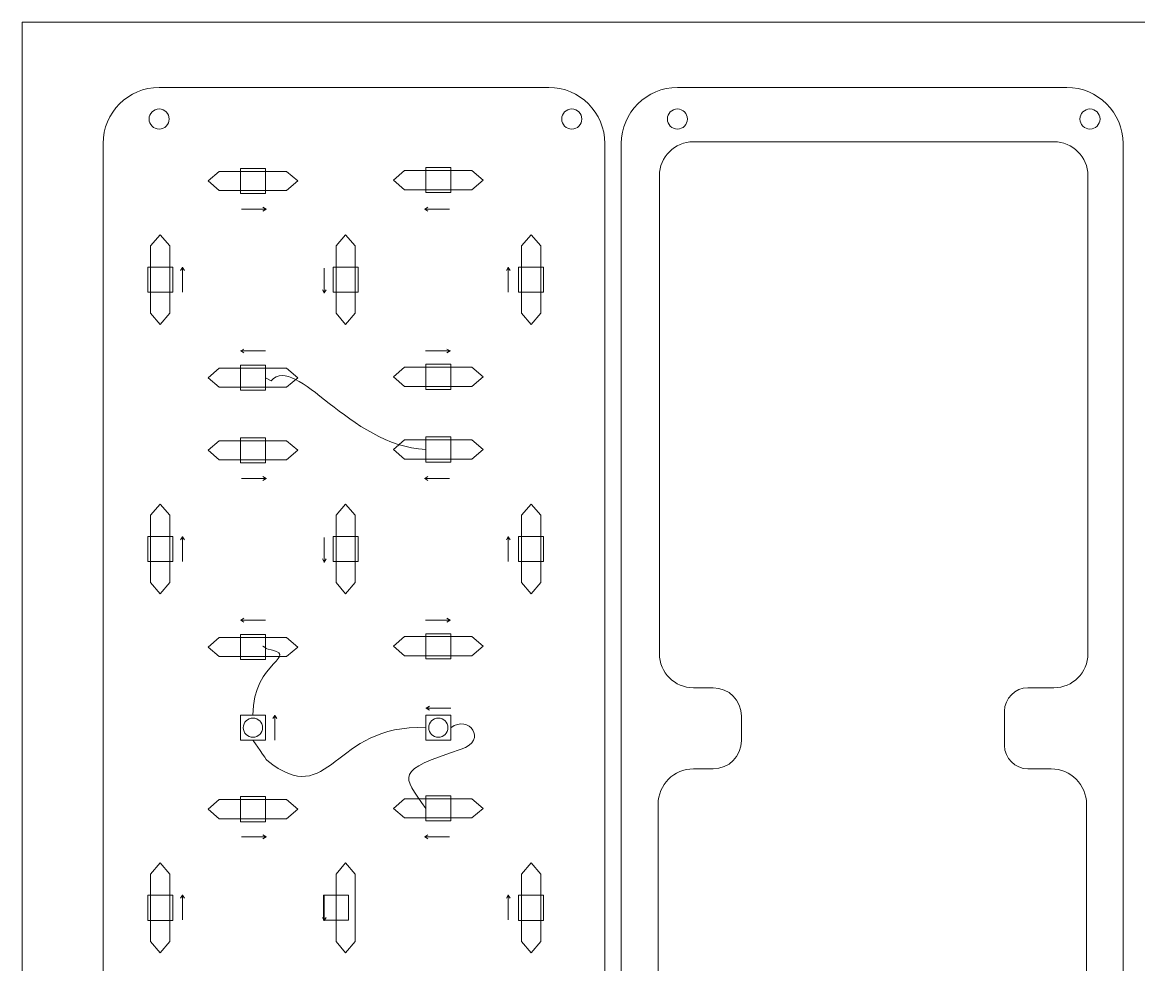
# Model space of a CAD drawing. Header units: millimetres. Extents: x -450 to 450, y -300 to 300.
# Drawn here: x -450 to -83.2, y -9.7 to 300 of the extents above; entities that cross this region are included whole.
import ezdxf

# ---------------------------------------------------------------- set-up
doc = ezdxf.new("R2010")
doc.units = ezdxf.units.MM
doc.header["$MEASUREMENT"] = 0
doc.layers.add('Layer 1', color=7, linetype='Continuous')

msp = doc.modelspace()

# ---------------------------------------------------------------- linework, layer by layer
at = {"layer": 'Layer 1', "color": 250, "lineweight": 20}
for points in [[(-450, -300), (450, -300), (450, 300), (-450, 300), (-450, -300)], [(-378.3368, 243.7481), (-370.1026, 243.7481), (-370.1026, 251.9823), (-378.3368, 251.9823), (-378.3368, 243.7481)], [(-317.4137, 244.02), (-309.1795, 244.02), (-309.1795, 252.2542), (-317.4137, 252.2542), (-317.4137, 244.02)], [(-408.7983, 211.3283), (-400.5641, 211.3283), (-400.5641, 219.5625), (-408.7983, 219.5625), (-408.7983, 211.3283)], [(-347.8752, 211.3283), (-339.641, 211.3283), (-339.641, 219.5625), (-347.8752, 219.5625), (-347.8752, 211.3283)], [(-286.9521, 211.3283), (-278.7179, 211.3283), (-278.7179, 219.5625), (-286.9521, 219.5625), (-286.9521, 211.3283)], [(-378.3368, 179.0984), (-370.1026, 179.0984), (-370.1026, 187.3326), (-378.3368, 187.3326), (-378.3368, 179.0984)], [(-317.4137, 179.3703), (-309.1795, 179.3703), (-309.1795, 187.6045), (-317.4137, 187.6045), (-317.4137, 179.3703)], [(-378.3368, 155.2253), (-370.1026, 155.2253), (-370.1026, 163.4595), (-378.3368, 163.4595), (-378.3368, 155.2253)], [(-317.4137, 155.4972), (-309.1795, 155.4972), (-309.1795, 163.7314), (-317.4137, 163.7314), (-317.4137, 155.4972)], [(-408.7983, 122.8055), (-400.5641, 122.8055), (-400.5641, 131.0397), (-408.7983, 131.0397), (-408.7983, 122.8055)], [(-347.8752, 122.8055), (-339.641, 122.8055), (-339.641, 131.0397), (-347.8752, 131.0397), (-347.8752, 122.8055)], [(-286.9521, 122.8055), (-278.7179, 122.8055), (-278.7179, 131.0397), (-286.9521, 131.0397), (-286.9521, 122.8055)], [(-317.4137, 90.8475), (-309.1795, 90.8475), (-309.1795, 99.0817), (-317.4137, 99.0817), (-317.4137, 90.8475)], [(-378.3368, 90.5756), (-370.1026, 90.5756), (-370.1026, 98.8098), (-378.3368, 98.8098), (-378.3368, 90.5756)], [(-378.3368, 64.0671), (-370.1026, 64.0671), (-370.1026, 72.3013), (-378.3368, 72.3013), (-378.3368, 64.0671)], [(-317.4137, 64.0671), (-309.1795, 64.0671), (-309.1795, 72.3013), (-317.4137, 72.3013), (-317.4137, 64.0671)], [(-378.3368, 37.2867), (-370.1026, 37.2867), (-370.1026, 45.5209), (-378.3368, 45.5209), (-378.3368, 37.2867)], [(-317.4137, 37.5586), (-309.1795, 37.5586), (-309.1795, 45.7928), (-317.4137, 45.7928), (-317.4137, 37.5586)], [(-408.7983, 4.867), (-400.5641, 4.867), (-400.5641, 13.1012), (-408.7983, 13.1012), (-408.7983, 4.867)], [(-351.035, 4.8858), (-342.8008, 4.8858), (-342.8008, 13.12), (-351.035, 13.12), (-351.035, 4.8858)], [(-286.9521, 4.867), (-278.7179, 4.867), (-278.7179, 13.1012), (-286.9521, 13.1012), (-286.9521, 4.867)]]:
    msp.add_lwpolyline(points, close=True, dxfattribs=at)
at = {"layer": 'Layer 1', "color": 225, "lineweight": 20}
for points, knots in [([(-423.4678, -174.4039), (-423.4678, -174.4039), (-423.4678, 260.1417), (-423.4678, 260.1417), (-423.4678, 260.1417), (-423.4678, 270.2947), (-415.1608, 278.6017), (-405.0078, 278.6017), (-405.0078, 278.6017), (-405.0078, 278.6017), (-277.0407, 278.6017), (-277.0407, 278.6017), (-277.0407, 278.6017), (-266.8877, 278.6017), (-258.5807, 270.2947), (-258.5807, 260.1417), (-258.5807, 260.1417), (-258.5807, 260.1417), (-258.5807, -174.4039), (-258.5807, -174.4039), (-258.5807, -174.4039), (-258.5807, -184.5569), (-266.8877, -192.8639), (-277.0407, -192.8639), (-277.0407, -192.8639), (-277.0407, -192.8639), (-405.0078, -192.8639), (-405.0078, -192.8639), (-405.0078, -192.8639), (-415.1608, -192.8639), (-423.4678, -184.5569), (-423.4678, -174.4039)], [0, 0, 0, 0, 0.11111111, 0.11111111, 0.11111111, 0.11111111, 0.22222222, 0.22222222, 0.22222222, 0.22222222, 0.33333333, 0.33333333, 0.33333333, 0.33333333, 0.44444444, 0.44444444, 0.44444444, 0.44444444, 0.55555556, 0.55555556, 0.55555556, 0.55555556, 0.66666667, 0.66666667, 0.66666667, 0.66666667, 0.77777778, 0.77777778, 0.77777778, 0.77777778, 1, 1, 1, 1]), ([(-253.1807, -174.4039), (-253.1807, -174.4039), (-253.1807, 260.1417), (-253.1807, 260.1417), (-253.1807, 260.1417), (-253.1807, 270.2947), (-244.8737, 278.6017), (-234.7207, 278.6017), (-234.7207, 278.6017), (-234.7207, 278.6017), (-106.7536, 278.6017), (-106.7536, 278.6017), (-106.7536, 278.6017), (-96.6006, 278.6017), (-88.2936, 270.2947), (-88.2936, 260.1417), (-88.2936, 260.1417), (-88.2936, 260.1417), (-88.2936, -174.4039), (-88.2936, -174.4039), (-88.2936, -174.4039), (-88.2936, -184.5569), (-96.6006, -192.8639), (-106.7536, -192.8639), (-106.7536, -192.8639), (-106.7536, -192.8639), (-106.7536, -191.4813), (-106.7536, -189.7913), (-106.7536, -189.7913), (-106.7536, -167.723), (-106.7536, -145.6547), (-106.7536, -123.5864), (-106.7536, -123.5864), (-102.2449, -121.9906), (-100.3053, -118.235), (-100.3053, -113.1974), (-100.3053, -113.1974), (-100.3053, -113.1974), (-100.3053, 43.0509), (-100.3053, 43.0509), (-100.3053, 43.0509), (-100.3053, 49.4349), (-105.5284, 54.658), (-111.9124, 54.658), (-111.9124, 54.658), (-111.9124, 54.658), (-119.5495, 54.658), (-119.5495, 54.658), (-119.5495, 54.658), (-123.7944, 54.658), (-127.2674, 58.131), (-127.2674, 62.3759), (-127.2674, 62.3759), (-127.2674, 62.3759), (-127.2674, 73.5723), (-127.2674, 73.5723), (-127.2674, 73.5723), (-127.2674, 77.8172), (-123.7944, 81.2902), (-119.5495, 81.2902), (-119.5495, 81.2902), (-119.5495, 81.2902), (-111.0382, 81.2902), (-111.0382, 81.2902), (-111.0382, 81.2902), (-104.8947, 81.2902), (-99.8682, 86.3167), (-99.8682, 92.4602), (-99.8682, 92.4602), (-99.8682, 92.4602), (-99.8682, 249.5827), (-99.8682, 249.5827), (-99.8682, 249.5827), (-99.8682, 255.7262), (-104.8947, 260.7527), (-111.0382, 260.7527), (-111.0382, 260.7527), (-111.0382, 260.7527), (-229.4822, 260.7527), (-229.4822, 260.7527), (-229.4822, 260.7527), (-235.6257, 260.7527), (-240.6522, 255.7262), (-240.6522, 249.5827), (-240.6522, 249.5827), (-240.6522, 249.5827), (-240.6522, 92.4602), (-240.6522, 92.4602), (-240.6522, 92.4602), (-240.6522, 86.3167), (-235.6257, 81.2902), (-229.4822, 81.2902), (-229.4822, 81.2902), (-229.4822, 81.2902), (-227.1712, 81.2902), (-227.1712, 81.2902), (-227.1712, 81.2902), (-227.1712, 81.2902), (-222.9622, 81.2902), (-222.9622, 81.2902), (-222.9622, 81.2902), (-217.8625, 81.2902), (-213.6901, 77.1178), (-213.6901, 72.0181), (-213.6901, 72.0181), (-213.6901, 72.0181), (-213.6901, 63.9301), (-213.6901, 63.9301), (-213.6901, 63.9301), (-213.6901, 58.8304), (-217.8625, 54.658), (-222.9622, 54.658), (-222.9622, 54.658), (-222.9622, 54.658), (-227.1712, 54.658), (-227.1712, 54.658), (-227.1712, 54.658), (-227.1712, 54.658), (-229.4822, 54.658), (-229.4822, 54.658), (-229.4822, 54.658), (-235.8662, 54.658), (-241.0893, 49.4349), (-241.0893, 43.0509), (-241.0893, 43.0509), (-241.0893, -24.8197), (-241.0893, -92.6904), (-241.0893, -160.561), (-241.0893, -160.561), (-241.0893, -166.945), (-235.8662, -172.1681), (-229.4822, -172.1681), (-229.4822, -172.1681), (-212.1608, -172.1681), (-194.8394, -172.1681), (-177.518, -172.1681), (-177.518, -172.1681), (-171.8266, -172.1681), (-166.7172, -176.8246), (-166.7172, -182.516), (-166.7172, -182.516), (-166.7172, -182.516), (-166.7172, -182.516), (-166.7172, -182.516), (-166.7172, -182.516), (-166.7172, -182.516), (-166.7172, -189.7913), (-166.7172, -189.7913), (-166.7172, -189.7913), (-166.7172, -191.4813), (-166.7172, -192.8639), (-166.7172, -192.8639), (-166.7172, -192.8639), (-166.7172, -192.8639), (-234.7207, -192.8639), (-234.7207, -192.8639), (-234.7207, -192.8639), (-244.8737, -192.8639), (-253.1807, -184.5569), (-253.1807, -174.4039)], [0, 0, 0, 0, 0.02439024, 0.02439024, 0.02439024, 0.02439024, 0.04878049, 0.04878049, 0.04878049, 0.04878049, 0.07317073, 0.07317073, 0.07317073, 0.07317073, 0.09756098, 0.09756098, 0.09756098, 0.09756098, 0.12195122, 0.12195122, 0.12195122, 0.12195122, 0.14634146, 0.14634146, 0.14634146, 0.14634146, 0.17073171, 0.17073171, 0.17073171, 0.17073171, 0.19512195, 0.19512195, 0.19512195, 0.19512195, 0.2195122, 0.2195122, 0.2195122, 0.2195122, 0.24390244, 0.24390244, 0.24390244, 0.24390244, 0.26829268, 0.26829268, 0.26829268, 0.26829268, 0.29268293, 0.29268293, 0.29268293, 0.29268293, 0.31707317, 0.31707317, 0.31707317, 0.31707317, 0.34146341, 0.34146341, 0.34146341, 0.34146341, 0.36585366, 0.36585366, 0.36585366, 0.36585366, 0.3902439, 0.3902439, 0.3902439, 0.3902439, 0.41463415, 0.41463415, 0.41463415, 0.41463415, 0.43902439, 0.43902439, 0.43902439, 0.43902439, 0.46341463, 0.46341463, 0.46341463, 0.46341463, 0.48780488, 0.48780488, 0.48780488, 0.48780488, 0.51219512, 0.51219512, 0.51219512, 0.51219512, 0.53658537, 0.53658537, 0.53658537, 0.53658537, 0.56097561, 0.56097561, 0.56097561, 0.56097561, 0.58536585, 0.58536585, 0.58536585, 0.58536585, 0.6097561, 0.6097561, 0.6097561, 0.6097561, 0.63414634, 0.63414634, 0.63414634, 0.63414634, 0.65853659, 0.65853659, 0.65853659, 0.65853659, 0.68292683, 0.68292683, 0.68292683, 0.68292683, 0.70731707, 0.70731707, 0.70731707, 0.70731707, 0.73170732, 0.73170732, 0.73170732, 0.73170732, 0.75609756, 0.75609756, 0.75609756, 0.75609756, 0.7804878, 0.7804878, 0.7804878, 0.7804878, 0.80487805, 0.80487805, 0.80487805, 0.80487805, 0.82926829, 0.82926829, 0.82926829, 0.82926829, 0.85365854, 0.85365854, 0.85365854, 0.85365854, 0.87804878, 0.87804878, 0.87804878, 0.87804878, 0.90243902, 0.90243902, 0.90243902, 0.90243902, 0.92682927, 0.92682927, 0.92682927, 0.92682927, 0.95121951, 0.95121951, 0.95121951, 0.95121951, 1, 1, 1, 1])]:
    msp.add_open_spline(points, degree=3, knots=knots, dxfattribs=at)
at = {"layer": 'Layer 1', "color": 242, "lineweight": 20}
for points in [[(-408.3383, 268.2246), (-408.3383, 270.0472), (-406.8609, 271.5246), (-405.0383, 271.5246), (-405.0383, 271.5246), (-403.2158, 271.5246), (-401.7383, 270.0472), (-401.7383, 268.2246), (-401.7383, 268.2246), (-401.7383, 266.4021), (-403.2158, 264.9246), (-405.0383, 264.9246), (-405.0383, 264.9246), (-406.8609, 264.9246), (-408.3383, 266.4021), (-408.3383, 268.2246)], [(-272.7606, 268.2246), (-272.7606, 270.0472), (-271.2831, 271.5246), (-269.4606, 271.5246), (-269.4606, 271.5246), (-267.6381, 271.5246), (-266.1606, 270.0472), (-266.1606, 268.2246), (-266.1606, 268.2246), (-266.1606, 266.4021), (-267.6381, 264.9246), (-269.4606, 264.9246), (-269.4606, 264.9246), (-271.2831, 264.9246), (-272.7606, 266.4021), (-272.7606, 268.2246)], [(-238.0512, 268.2246), (-238.0512, 270.0472), (-236.5737, 271.5246), (-234.7512, 271.5246), (-234.7512, 271.5246), (-232.9287, 271.5246), (-231.4512, 270.0472), (-231.4512, 268.2246), (-231.4512, 268.2246), (-231.4512, 266.4021), (-232.9287, 264.9246), (-234.7512, 264.9246), (-234.7512, 264.9246), (-236.5737, 264.9246), (-238.0512, 266.4021), (-238.0512, 268.2246)], [(-102.4735, 268.2246), (-102.4735, 270.0472), (-100.996, 271.5246), (-99.1735, 271.5246), (-99.1735, 271.5246), (-97.351, 271.5246), (-95.8735, 270.0472), (-95.8735, 268.2246), (-95.8735, 268.2246), (-95.8735, 266.4021), (-97.351, 264.9246), (-99.1735, 264.9246), (-99.1735, 264.9246), (-100.996, 264.9246), (-102.4735, 266.4021), (-102.4735, 268.2246)]]:
    msp.add_open_spline(points, degree=3, knots=[0, 0, 0, 0, 0.2, 0.2, 0.2, 0.2, 0.4, 0.4, 0.4, 0.4, 0.6, 0.6, 0.6, 0.6, 1, 1, 1, 1], dxfattribs=at)
at = {"layer": 'Layer 1', "color": 7, "lineweight": 20}
for points in [[(-385.3061, 244.7054), (-385.3061, 244.7054), (-388.9637, 247.8652), (-388.9637, 247.8652), (-388.9637, 247.8652), (-388.9637, 247.8652), (-385.3061, 251.025), (-385.3061, 251.025), (-385.3061, 251.025), (-385.3061, 251.025), (-374.2384, 251.025), (-374.2384, 251.025), (-374.2384, 251.025), (-374.2384, 251.025), (-363.1708, 251.025), (-363.1708, 251.025), (-363.1708, 251.025), (-363.1708, 251.025), (-359.4756, 247.8652), (-359.4756, 247.8652), (-359.4756, 247.8652), (-359.4756, 247.8652), (-363.1708, 244.7054), (-363.1708, 244.7054), (-363.1708, 244.7054), (-363.1708, 244.7054), (-374.2385, 244.7054), (-374.2385, 244.7054), (-374.2385, 244.7054), (-374.2385, 244.7054), (-385.3061, 244.7054), (-385.3061, 244.7054)], [(-324.383, 244.9773), (-324.383, 244.9773), (-328.0406, 248.1371), (-328.0406, 248.1371), (-328.0406, 248.1371), (-328.0406, 248.1371), (-324.383, 251.2969), (-324.383, 251.2969), (-324.383, 251.2969), (-324.383, 251.2969), (-313.3153, 251.2969), (-313.3153, 251.2969), (-313.3153, 251.2969), (-313.3153, 251.2969), (-302.2477, 251.2969), (-302.2477, 251.2969), (-302.2477, 251.2969), (-302.2477, 251.2969), (-298.5525, 248.1371), (-298.5525, 248.1371), (-298.5525, 248.1371), (-298.5525, 248.1371), (-302.2477, 244.9773), (-302.2477, 244.9773), (-302.2477, 244.9773), (-302.2477, 244.9773), (-313.3154, 244.9773), (-313.3154, 244.9773), (-313.3154, 244.9773), (-313.3154, 244.9773), (-324.383, 244.9773), (-324.383, 244.9773)], [(-407.841, 226.5319), (-407.841, 226.5319), (-404.6812, 230.1895), (-404.6812, 230.1895), (-404.6812, 230.1895), (-404.6812, 230.1895), (-401.5214, 226.5319), (-401.5214, 226.5319), (-401.5214, 226.5319), (-401.5214, 226.5319), (-401.5214, 215.4642), (-401.5214, 215.4642), (-401.5214, 215.4642), (-401.5214, 215.4642), (-401.5214, 204.3966), (-401.5214, 204.3966), (-401.5214, 204.3966), (-401.5214, 204.3966), (-404.6812, 200.7014), (-404.6812, 200.7014), (-404.6812, 200.7014), (-404.6812, 200.7014), (-407.841, 204.3966), (-407.841, 204.3966), (-407.841, 204.3966), (-407.841, 204.3966), (-407.841, 215.4643), (-407.841, 215.4643), (-407.841, 215.4643), (-407.841, 215.4643), (-407.841, 226.5319), (-407.841, 226.5319)], [(-346.9179, 226.5319), (-346.9179, 226.5319), (-343.7581, 230.1895), (-343.7581, 230.1895), (-343.7581, 230.1895), (-343.7581, 230.1895), (-340.5983, 226.5319), (-340.5983, 226.5319), (-340.5983, 226.5319), (-340.5983, 226.5319), (-340.5983, 215.4642), (-340.5983, 215.4642), (-340.5983, 215.4642), (-340.5983, 215.4642), (-340.5983, 204.3966), (-340.5983, 204.3966), (-340.5983, 204.3966), (-340.5983, 204.3966), (-343.7581, 200.7014), (-343.7581, 200.7014), (-343.7581, 200.7014), (-343.7581, 200.7014), (-346.9179, 204.3966), (-346.9179, 204.3966), (-346.9179, 204.3966), (-346.9179, 204.3966), (-346.9179, 215.4643), (-346.9179, 215.4643), (-346.9179, 215.4643), (-346.9179, 215.4643), (-346.9179, 226.5319), (-346.9179, 226.5319)], [(-285.9948, 226.5319), (-285.9948, 226.5319), (-282.835, 230.1895), (-282.835, 230.1895), (-282.835, 230.1895), (-282.835, 230.1895), (-279.6752, 226.5319), (-279.6752, 226.5319), (-279.6752, 226.5319), (-279.6752, 226.5319), (-279.6752, 215.4642), (-279.6752, 215.4642), (-279.6752, 215.4642), (-279.6752, 215.4642), (-279.6752, 204.3966), (-279.6752, 204.3966), (-279.6752, 204.3966), (-279.6752, 204.3966), (-282.835, 200.7014), (-282.835, 200.7014), (-282.835, 200.7014), (-282.835, 200.7014), (-285.9948, 204.3966), (-285.9948, 204.3966), (-285.9948, 204.3966), (-285.9948, 204.3966), (-285.9948, 215.4643), (-285.9948, 215.4643), (-285.9948, 215.4643), (-285.9948, 215.4643), (-285.9948, 226.5319), (-285.9948, 226.5319)], [(-385.3061, 180.0557), (-385.3061, 180.0557), (-388.9637, 183.2155), (-388.9637, 183.2155), (-388.9637, 183.2155), (-388.9637, 183.2155), (-385.3061, 186.3753), (-385.3061, 186.3753), (-385.3061, 186.3753), (-385.3061, 186.3753), (-374.2384, 186.3753), (-374.2384, 186.3753), (-374.2384, 186.3753), (-374.2384, 186.3753), (-363.1708, 186.3753), (-363.1708, 186.3753), (-363.1708, 186.3753), (-363.1708, 186.3753), (-359.4756, 183.2155), (-359.4756, 183.2155), (-359.4756, 183.2155), (-359.4756, 183.2155), (-363.1708, 180.0557), (-363.1708, 180.0557), (-363.1708, 180.0557), (-363.1708, 180.0557), (-374.2385, 180.0557), (-374.2385, 180.0557), (-374.2385, 180.0557), (-374.2385, 180.0557), (-385.3061, 180.0557), (-385.3061, 180.0557)], [(-324.383, 180.3276), (-324.383, 180.3276), (-328.0406, 183.4874), (-328.0406, 183.4874), (-328.0406, 183.4874), (-328.0406, 183.4874), (-324.383, 186.6472), (-324.383, 186.6472), (-324.383, 186.6472), (-324.383, 186.6472), (-313.3153, 186.6472), (-313.3153, 186.6472), (-313.3153, 186.6472), (-313.3153, 186.6472), (-302.2477, 186.6472), (-302.2477, 186.6472), (-302.2477, 186.6472), (-302.2477, 186.6472), (-298.5525, 183.4874), (-298.5525, 183.4874), (-298.5525, 183.4874), (-298.5525, 183.4874), (-302.2477, 180.3276), (-302.2477, 180.3276), (-302.2477, 180.3276), (-302.2477, 180.3276), (-313.3154, 180.3276), (-313.3154, 180.3276), (-313.3154, 180.3276), (-313.3154, 180.3276), (-324.383, 180.3276), (-324.383, 180.3276)], [(-385.3061, 156.1826), (-385.3061, 156.1826), (-388.9637, 159.3424), (-388.9637, 159.3424), (-388.9637, 159.3424), (-388.9637, 159.3424), (-385.3061, 162.5022), (-385.3061, 162.5022), (-385.3061, 162.5022), (-385.3061, 162.5022), (-374.2384, 162.5022), (-374.2384, 162.5022), (-374.2384, 162.5022), (-374.2384, 162.5022), (-363.1708, 162.5022), (-363.1708, 162.5022), (-363.1708, 162.5022), (-363.1708, 162.5022), (-359.4756, 159.3424), (-359.4756, 159.3424), (-359.4756, 159.3424), (-359.4756, 159.3424), (-363.1708, 156.1826), (-363.1708, 156.1826), (-363.1708, 156.1826), (-363.1708, 156.1826), (-374.2385, 156.1826), (-374.2385, 156.1826), (-374.2385, 156.1826), (-374.2385, 156.1826), (-385.3061, 156.1826), (-385.3061, 156.1826)], [(-324.383, 156.4545), (-324.383, 156.4545), (-328.0406, 159.6143), (-328.0406, 159.6143), (-328.0406, 159.6143), (-328.0406, 159.6143), (-324.383, 162.7741), (-324.383, 162.7741), (-324.383, 162.7741), (-324.383, 162.7741), (-313.3153, 162.7741), (-313.3153, 162.7741), (-313.3153, 162.7741), (-313.3153, 162.7741), (-302.2477, 162.7741), (-302.2477, 162.7741), (-302.2477, 162.7741), (-302.2477, 162.7741), (-298.5525, 159.6143), (-298.5525, 159.6143), (-298.5525, 159.6143), (-298.5525, 159.6143), (-302.2477, 156.4545), (-302.2477, 156.4545), (-302.2477, 156.4545), (-302.2477, 156.4545), (-313.3154, 156.4545), (-313.3154, 156.4545), (-313.3154, 156.4545), (-313.3154, 156.4545), (-324.383, 156.4545), (-324.383, 156.4545)], [(-407.841, 138.0091), (-407.841, 138.0091), (-404.6812, 141.6667), (-404.6812, 141.6667), (-404.6812, 141.6667), (-404.6812, 141.6667), (-401.5214, 138.0091), (-401.5214, 138.0091), (-401.5214, 138.0091), (-401.5214, 138.0091), (-401.5214, 126.9414), (-401.5214, 126.9414), (-401.5214, 126.9414), (-401.5214, 126.9414), (-401.5214, 115.8738), (-401.5214, 115.8738), (-401.5214, 115.8738), (-401.5214, 115.8738), (-404.6812, 112.1786), (-404.6812, 112.1786), (-404.6812, 112.1786), (-404.6812, 112.1786), (-407.841, 115.8738), (-407.841, 115.8738), (-407.841, 115.8738), (-407.841, 115.8738), (-407.841, 126.9415), (-407.841, 126.9415), (-407.841, 126.9415), (-407.841, 126.9415), (-407.841, 138.0091), (-407.841, 138.0091)], [(-346.9179, 138.0091), (-346.9179, 138.0091), (-343.7581, 141.6667), (-343.7581, 141.6667), (-343.7581, 141.6667), (-343.7581, 141.6667), (-340.5983, 138.0091), (-340.5983, 138.0091), (-340.5983, 138.0091), (-340.5983, 138.0091), (-340.5983, 126.9414), (-340.5983, 126.9414), (-340.5983, 126.9414), (-340.5983, 126.9414), (-340.5983, 115.8738), (-340.5983, 115.8738), (-340.5983, 115.8738), (-340.5983, 115.8738), (-343.7581, 112.1786), (-343.7581, 112.1786), (-343.7581, 112.1786), (-343.7581, 112.1786), (-346.9179, 115.8738), (-346.9179, 115.8738), (-346.9179, 115.8738), (-346.9179, 115.8738), (-346.9179, 126.9415), (-346.9179, 126.9415), (-346.9179, 126.9415), (-346.9179, 126.9415), (-346.9179, 138.0091), (-346.9179, 138.0091)], [(-285.9948, 138.0091), (-285.9948, 138.0091), (-282.835, 141.6667), (-282.835, 141.6667), (-282.835, 141.6667), (-282.835, 141.6667), (-279.6752, 138.0091), (-279.6752, 138.0091), (-279.6752, 138.0091), (-279.6752, 138.0091), (-279.6752, 126.9414), (-279.6752, 126.9414), (-279.6752, 126.9414), (-279.6752, 126.9414), (-279.6752, 115.8738), (-279.6752, 115.8738), (-279.6752, 115.8738), (-279.6752, 115.8738), (-282.835, 112.1786), (-282.835, 112.1786), (-282.835, 112.1786), (-282.835, 112.1786), (-285.9948, 115.8738), (-285.9948, 115.8738), (-285.9948, 115.8738), (-285.9948, 115.8738), (-285.9948, 126.9415), (-285.9948, 126.9415), (-285.9948, 126.9415), (-285.9948, 126.9415), (-285.9948, 138.0091), (-285.9948, 138.0091)], [(-385.3061, 91.5329), (-385.3061, 91.5329), (-388.9637, 94.6927), (-388.9637, 94.6927), (-388.9637, 94.6927), (-388.9637, 94.6927), (-385.3061, 97.8525), (-385.3061, 97.8525), (-385.3061, 97.8525), (-385.3061, 97.8525), (-374.2384, 97.8525), (-374.2384, 97.8525), (-374.2384, 97.8525), (-374.2384, 97.8525), (-363.1708, 97.8525), (-363.1708, 97.8525), (-363.1708, 97.8525), (-363.1708, 97.8525), (-359.4756, 94.6927), (-359.4756, 94.6927), (-359.4756, 94.6927), (-359.4756, 94.6927), (-363.1708, 91.5329), (-363.1708, 91.5329), (-363.1708, 91.5329), (-363.1708, 91.5329), (-374.2385, 91.5329), (-374.2385, 91.5329), (-374.2385, 91.5329), (-374.2385, 91.5329), (-385.3061, 91.5329), (-385.3061, 91.5329)], [(-324.383, 91.8048), (-324.383, 91.8048), (-328.0406, 94.9646), (-328.0406, 94.9646), (-328.0406, 94.9646), (-328.0406, 94.9646), (-324.383, 98.1244), (-324.383, 98.1244), (-324.383, 98.1244), (-324.383, 98.1244), (-313.3153, 98.1244), (-313.3153, 98.1244), (-313.3153, 98.1244), (-313.3153, 98.1244), (-302.2477, 98.1244), (-302.2477, 98.1244), (-302.2477, 98.1244), (-302.2477, 98.1244), (-298.5525, 94.9646), (-298.5525, 94.9646), (-298.5525, 94.9646), (-298.5525, 94.9646), (-302.2477, 91.8048), (-302.2477, 91.8048), (-302.2477, 91.8048), (-302.2477, 91.8048), (-313.3154, 91.8048), (-313.3154, 91.8048), (-313.3154, 91.8048), (-313.3154, 91.8048), (-324.383, 91.8048), (-324.383, 91.8048)], [(-385.3061, 38.244), (-385.3061, 38.244), (-388.9637, 41.4038), (-388.9637, 41.4038), (-388.9637, 41.4038), (-388.9637, 41.4038), (-385.3061, 44.5636), (-385.3061, 44.5636), (-385.3061, 44.5636), (-385.3061, 44.5636), (-374.2384, 44.5636), (-374.2384, 44.5636), (-374.2384, 44.5636), (-374.2384, 44.5636), (-363.1708, 44.5636), (-363.1708, 44.5636), (-363.1708, 44.5636), (-363.1708, 44.5636), (-359.4756, 41.4038), (-359.4756, 41.4038), (-359.4756, 41.4038), (-359.4756, 41.4038), (-363.1708, 38.244), (-363.1708, 38.244), (-363.1708, 38.244), (-363.1708, 38.244), (-374.2385, 38.244), (-374.2385, 38.244), (-374.2385, 38.244), (-374.2385, 38.244), (-385.3061, 38.244), (-385.3061, 38.244)], [(-324.383, 38.5159), (-324.383, 38.5159), (-328.0406, 41.6757), (-328.0406, 41.6757), (-328.0406, 41.6757), (-328.0406, 41.6757), (-324.383, 44.8355), (-324.383, 44.8355), (-324.383, 44.8355), (-324.383, 44.8355), (-313.3153, 44.8355), (-313.3153, 44.8355), (-313.3153, 44.8355), (-313.3153, 44.8355), (-302.2477, 44.8355), (-302.2477, 44.8355), (-302.2477, 44.8355), (-302.2477, 44.8355), (-298.5525, 41.6757), (-298.5525, 41.6757), (-298.5525, 41.6757), (-298.5525, 41.6757), (-302.2477, 38.5159), (-302.2477, 38.5159), (-302.2477, 38.5159), (-302.2477, 38.5159), (-313.3154, 38.5159), (-313.3154, 38.5159), (-313.3154, 38.5159), (-313.3154, 38.5159), (-324.383, 38.5159), (-324.383, 38.5159)], [(-407.841, 20.0705), (-407.841, 20.0705), (-404.6812, 23.7281), (-404.6812, 23.7281), (-404.6812, 23.7281), (-404.6812, 23.7281), (-401.5214, 20.0705), (-401.5214, 20.0705), (-401.5214, 20.0705), (-401.5214, 20.0705), (-401.5214, 9.0028), (-401.5214, 9.0028), (-401.5214, 9.0028), (-401.5214, 9.0028), (-401.5214, -2.0648), (-401.5214, -2.0648), (-401.5214, -2.0648), (-401.5214, -2.0648), (-404.6812, -5.76), (-404.6812, -5.76), (-404.6812, -5.76), (-404.6812, -5.76), (-407.841, -2.0648), (-407.841, -2.0648), (-407.841, -2.0648), (-407.841, -2.0648), (-407.841, 9.0029), (-407.841, 9.0029), (-407.841, 9.0029), (-407.841, 9.0029), (-407.841, 20.0705), (-407.841, 20.0705)], [(-346.9179, 20.0705), (-346.9179, 20.0705), (-343.7581, 23.7281), (-343.7581, 23.7281), (-343.7581, 23.7281), (-343.7581, 23.7281), (-340.5983, 20.0705), (-340.5983, 20.0705), (-340.5983, 20.0705), (-340.5983, 20.0705), (-340.5983, 9.0028), (-340.5983, 9.0028), (-340.5983, 9.0028), (-340.5983, 9.0028), (-340.5983, -2.0648), (-340.5983, -2.0648), (-340.5983, -2.0648), (-340.5983, -2.0648), (-343.7581, -5.76), (-343.7581, -5.76), (-343.7581, -5.76), (-343.7581, -5.76), (-346.9179, -2.0648), (-346.9179, -2.0648), (-346.9179, -2.0648), (-346.9179, -2.0648), (-346.9179, 9.0029), (-346.9179, 9.0029), (-346.9179, 9.0029), (-346.9179, 9.0029), (-346.9179, 20.0705), (-346.9179, 20.0705)], [(-285.9948, 20.0705), (-285.9948, 20.0705), (-282.835, 23.7281), (-282.835, 23.7281), (-282.835, 23.7281), (-282.835, 23.7281), (-279.6752, 20.0705), (-279.6752, 20.0705), (-279.6752, 20.0705), (-279.6752, 20.0705), (-279.6752, 9.0028), (-279.6752, 9.0028), (-279.6752, 9.0028), (-279.6752, 9.0028), (-279.6752, -2.0648), (-279.6752, -2.0648), (-279.6752, -2.0648), (-279.6752, -2.0648), (-282.835, -5.76), (-282.835, -5.76), (-282.835, -5.76), (-282.835, -5.76), (-285.9948, -2.0648), (-285.9948, -2.0648), (-285.9948, -2.0648), (-285.9948, -2.0648), (-285.9948, 9.0029), (-285.9948, 9.0029), (-285.9948, 9.0029), (-285.9948, 9.0029), (-285.9948, 20.0705), (-285.9948, 20.0705)]]:
    msp.add_open_spline(points, degree=3, knots=[0, 0, 0, 0, 0.11111111, 0.11111111, 0.11111111, 0.11111111, 0.22222222, 0.22222222, 0.22222222, 0.22222222, 0.33333333, 0.33333333, 0.33333333, 0.33333333, 0.44444444, 0.44444444, 0.44444444, 0.44444444, 0.55555556, 0.55555556, 0.55555556, 0.55555556, 0.66666667, 0.66666667, 0.66666667, 0.66666667, 0.77777778, 0.77777778, 0.77777778, 0.77777778, 1, 1, 1, 1], dxfattribs=at)
at = {"layer": 'Layer 1', "color": 250, "lineweight": 20}
for points in [[(-378.0035, 238.5506), (-378.0035, 238.5506), (-369.7694, 238.5506), (-369.7694, 238.5506)], [(-309.6375, 238.5502), (-309.6375, 238.5502), (-317.8716, 238.5502), (-317.8716, 238.5502)], [(-397.3365, 211.3168), (-397.3365, 211.3168), (-397.3365, 219.5509), (-397.3365, 219.5509)], [(-350.7697, 219.2176), (-350.7697, 219.2176), (-350.7697, 210.9835), (-350.7697, 210.9835)], [(-290.3045, 211.3164), (-290.3045, 211.3164), (-290.3045, 219.5505), (-290.3045, 219.5505)], [(-370.1027, 191.9838), (-370.1027, 191.9838), (-378.3368, 191.9838), (-378.3368, 191.9838)], [(-317.5383, 191.9834), (-317.5383, 191.9834), (-309.3042, 191.9834), (-309.3042, 191.9834)], [(-378.0035, 150.0397), (-378.0035, 150.0397), (-369.7694, 150.0397), (-369.7694, 150.0397)], [(-309.6375, 150.0393), (-309.6375, 150.0393), (-317.8716, 150.0393), (-317.8716, 150.0393)], [(-397.3365, 122.8059), (-397.3365, 122.8059), (-397.3365, 131.04), (-397.3365, 131.04)], [(-350.7697, 130.7067), (-350.7697, 130.7067), (-350.7697, 122.4726), (-350.7697, 122.4726)], [(-290.3045, 122.8055), (-290.3045, 122.8055), (-290.3045, 131.0396), (-290.3045, 131.0396)], [(-370.1027, 103.4729), (-370.1027, 103.4729), (-378.3368, 103.4729), (-378.3368, 103.4729)], [(-317.5383, 103.4725), (-317.5383, 103.4725), (-309.3042, 103.4725), (-309.3042, 103.4725)], [(-309.1795, 74.6326), (-309.1795, 74.6326), (-317.4136, 74.6326), (-317.4136, 74.6326)], [(-367.0683, 64.0671), (-367.0683, 64.0671), (-367.0683, 72.3012), (-367.0683, 72.3012)], [(-378.0035, 32.2677), (-378.0035, 32.2677), (-369.7694, 32.2677), (-369.7694, 32.2677)], [(-309.6375, 32.2673), (-309.6375, 32.2673), (-317.8716, 32.2673), (-317.8716, 32.2673)], [(-397.3365, 5.0339), (-397.3365, 5.0339), (-397.3365, 13.268), (-397.3365, 13.268)], [(-350.7697, 12.9347), (-350.7697, 12.9347), (-350.7697, 4.7006), (-350.7697, 4.7006)], [(-290.3045, 5.0335), (-290.3045, 5.0335), (-290.3045, 13.2676), (-290.3045, 13.2676)]]:
    msp.add_open_spline(points, degree=3, dxfattribs=at)
for points, knots in [([(-370.9225, 239.2003), (-370.9225, 239.2003), (-369.9202, 238.5506), (-369.9202, 238.5506), (-369.9202, 238.5506), (-369.9202, 238.5506), (-370.9225, 237.9003), (-370.9225, 237.9003)], [0, 0, 0, 0, 0.33333333, 0.33333333, 0.33333333, 0.33333333, 1, 1, 1, 1]), ([(-316.7184, 237.9004), (-316.7184, 237.9004), (-317.7207, 238.5501), (-317.7207, 238.5501), (-317.7207, 238.5501), (-317.7207, 238.5501), (-316.7184, 239.2004), (-316.7184, 239.2004)], [0, 0, 0, 0, 0.33333333, 0.33333333, 0.33333333, 0.33333333, 1, 1, 1, 1]), ([(-397.9862, 218.3977), (-397.9862, 218.3977), (-397.3365, 219.4), (-397.3365, 219.4), (-397.3365, 219.4), (-397.3365, 219.4), (-396.6862, 218.3977), (-396.6862, 218.3977)], [0, 0, 0, 0, 0.33333333, 0.33333333, 0.33333333, 0.33333333, 1, 1, 1, 1]), ([(-290.9542, 218.3973), (-290.9542, 218.3973), (-290.3045, 219.3996), (-290.3045, 219.3996), (-290.3045, 219.3996), (-290.3045, 219.3996), (-289.6542, 218.3973), (-289.6542, 218.3973)], [0, 0, 0, 0, 0.33333333, 0.33333333, 0.33333333, 0.33333333, 1, 1, 1, 1]), ([(-350.1199, 212.1366), (-350.1199, 212.1366), (-350.7696, 211.1343), (-350.7696, 211.1343), (-350.7696, 211.1343), (-350.7696, 211.1343), (-351.4199, 212.1366), (-351.4199, 212.1366)], [0, 0, 0, 0, 0.33333333, 0.33333333, 0.33333333, 0.33333333, 1, 1, 1, 1]), ([(-377.1836, 191.334), (-377.1836, 191.334), (-378.1859, 191.9837), (-378.1859, 191.9837), (-378.1859, 191.9837), (-378.1859, 191.9837), (-377.1836, 192.634), (-377.1836, 192.634)], [0, 0, 0, 0, 0.33333333, 0.33333333, 0.33333333, 0.33333333, 1, 1, 1, 1]), ([(-317.4137, 159.6143), (-342.8208, 160.8305), (-359.6463, 191.2324), (-368.2608, 182.2244), (-368.2608, 182.2244), (-368.2608, 182.2244), (-370.1026, 183.2155), (-370.1026, 183.2155)], [0, 0, 0, 0, 0.33333333, 0.33333333, 0.33333333, 0.33333333, 1, 1, 1, 1]), ([(-310.4573, 192.6331), (-310.4573, 192.6331), (-309.455, 191.9834), (-309.455, 191.9834), (-309.455, 191.9834), (-309.455, 191.9834), (-310.4573, 191.3331), (-310.4573, 191.3331)], [0, 0, 0, 0, 0.33333333, 0.33333333, 0.33333333, 0.33333333, 1, 1, 1, 1]), ([(-370.9225, 150.6894), (-370.9225, 150.6894), (-369.9202, 150.0397), (-369.9202, 150.0397), (-369.9202, 150.0397), (-369.9202, 150.0397), (-370.9225, 149.3894), (-370.9225, 149.3894)], [0, 0, 0, 0, 0.33333333, 0.33333333, 0.33333333, 0.33333333, 1, 1, 1, 1]), ([(-316.7184, 149.3895), (-316.7184, 149.3895), (-317.7207, 150.0392), (-317.7207, 150.0392), (-317.7207, 150.0392), (-317.7207, 150.0392), (-316.7184, 150.6895), (-316.7184, 150.6895)], [0, 0, 0, 0, 0.33333333, 0.33333333, 0.33333333, 0.33333333, 1, 1, 1, 1]), ([(-397.9862, 129.8868), (-397.9862, 129.8868), (-397.3365, 130.8891), (-397.3365, 130.8891), (-397.3365, 130.8891), (-397.3365, 130.8891), (-396.6862, 129.8868), (-396.6862, 129.8868)], [0, 0, 0, 0, 0.33333333, 0.33333333, 0.33333333, 0.33333333, 1, 1, 1, 1]), ([(-290.9542, 129.8864), (-290.9542, 129.8864), (-290.3045, 130.8887), (-290.3045, 130.8887), (-290.3045, 130.8887), (-290.3045, 130.8887), (-289.6542, 129.8864), (-289.6542, 129.8864)], [0, 0, 0, 0, 0.33333333, 0.33333333, 0.33333333, 0.33333333, 1, 1, 1, 1]), ([(-350.1199, 123.6257), (-350.1199, 123.6257), (-350.7696, 122.6234), (-350.7696, 122.6234), (-350.7696, 122.6234), (-350.7696, 122.6234), (-351.4199, 123.6257), (-351.4199, 123.6257)], [0, 0, 0, 0, 0.33333333, 0.33333333, 0.33333333, 0.33333333, 1, 1, 1, 1]), ([(-377.1836, 102.8231), (-377.1836, 102.8231), (-378.1859, 103.4728), (-378.1859, 103.4728), (-378.1859, 103.4728), (-378.1859, 103.4728), (-377.1836, 104.1231), (-377.1836, 104.1231)], [0, 0, 0, 0, 0.33333333, 0.33333333, 0.33333333, 0.33333333, 1, 1, 1, 1]), ([(-310.4573, 104.1222), (-310.4573, 104.1222), (-309.455, 103.4725), (-309.455, 103.4725), (-309.455, 103.4725), (-309.455, 103.4725), (-310.4573, 102.8222), (-310.4573, 102.8222)], [0, 0, 0, 0, 0.33333333, 0.33333333, 0.33333333, 0.33333333, 1, 1, 1, 1]), ([(-374.2197, 72.3013), (-374.417, 90.2695), (-357.7838, 91.728), (-369.6453, 94.1461), (-369.6453, 94.1461), (-370.0771, 94.2341), (-370.0042, 94.6135), (-371.0181, 94.9491), (-371.0181, 94.9491), (-371.0181, 94.9491), (-370.1026, 94.6927), (-370.1026, 94.6927)], [0, 0, 0, 0, 0.25, 0.25, 0.25, 0.25, 0.5, 0.5, 0.5, 0.5, 1, 1, 1, 1]), ([(-316.2604, 73.9828), (-316.2604, 73.9828), (-317.2627, 74.6325), (-317.2627, 74.6325), (-317.2627, 74.6325), (-317.2627, 74.6325), (-316.2604, 75.2828), (-316.2604, 75.2828)], [0, 0, 0, 0, 0.33333333, 0.33333333, 0.33333333, 0.33333333, 1, 1, 1, 1]), ([(-367.718, 71.148), (-367.718, 71.148), (-367.0683, 72.1503), (-367.0683, 72.1503), (-367.0683, 72.1503), (-367.0683, 72.1503), (-366.418, 71.148), (-366.418, 71.148)], [0, 0, 0, 0, 0.33333333, 0.33333333, 0.33333333, 0.33333333, 1, 1, 1, 1]), ([(-317.4137, 41.6757), (-325.3319, 52.7318), (-327.5552, 53.9427), (-305.8308, 61.0898), (-305.8308, 61.0898), (-296.8568, 64.0422), (-303.4003, 72.6069), (-309.1795, 68.1842)], [0, 0, 0, 0, 0.33333333, 0.33333333, 0.33333333, 0.33333333, 1, 1, 1, 1]), ([(-317.4137, 68.1842), (-348.3609, 69.6349), (-348.5033, 40.5661), (-369.609, 57.4613), (-369.609, 57.4613), (-369.8089, 57.6213), (-373.8677, 63.5848), (-374.2197, 64.0671)], [0, 0, 0, 0, 0.33333333, 0.33333333, 0.33333333, 0.33333333, 1, 1, 1, 1]), ([(-370.9225, 32.9174), (-370.9225, 32.9174), (-369.9202, 32.2677), (-369.9202, 32.2677), (-369.9202, 32.2677), (-369.9202, 32.2677), (-370.9225, 31.6174), (-370.9225, 31.6174)], [0, 0, 0, 0, 0.33333333, 0.33333333, 0.33333333, 0.33333333, 1, 1, 1, 1]), ([(-316.7184, 31.6175), (-316.7184, 31.6175), (-317.7207, 32.2672), (-317.7207, 32.2672), (-317.7207, 32.2672), (-317.7207, 32.2672), (-316.7184, 32.9175), (-316.7184, 32.9175)], [0, 0, 0, 0, 0.33333333, 0.33333333, 0.33333333, 0.33333333, 1, 1, 1, 1]), ([(-397.9862, 12.1148), (-397.9862, 12.1148), (-397.3365, 13.1171), (-397.3365, 13.1171), (-397.3365, 13.1171), (-397.3365, 13.1171), (-396.6862, 12.1148), (-396.6862, 12.1148)], [0, 0, 0, 0, 0.33333333, 0.33333333, 0.33333333, 0.33333333, 1, 1, 1, 1]), ([(-290.9542, 12.1144), (-290.9542, 12.1144), (-290.3045, 13.1167), (-290.3045, 13.1167), (-290.3045, 13.1167), (-290.3045, 13.1167), (-289.6542, 12.1144), (-289.6542, 12.1144)], [0, 0, 0, 0, 0.33333333, 0.33333333, 0.33333333, 0.33333333, 1, 1, 1, 1]), ([(-350.1199, 5.8537), (-350.1199, 5.8537), (-350.7696, 4.8514), (-350.7696, 4.8514), (-350.7696, 4.8514), (-350.7696, 4.8514), (-351.4199, 5.8537), (-351.4199, 5.8537)], [0, 0, 0, 0, 0.33333333, 0.33333333, 0.33333333, 0.33333333, 1, 1, 1, 1])]:
    msp.add_open_spline(points, degree=3, knots=knots, dxfattribs=at)
at = {"layer": 'Layer 1', "color": 231, "lineweight": 20}
for points in [[(-371.0597, 68.1842), (-371.0597, 69.9294), (-372.4745, 71.3442), (-374.2197, 71.3442), (-374.2197, 71.3442), (-375.9649, 71.3442), (-377.3797, 69.9294), (-377.3797, 68.1842), (-377.3797, 68.1842), (-377.3797, 66.439), (-375.9649, 65.0242), (-374.2197, 65.0242), (-374.2197, 65.0242), (-372.4745, 65.0242), (-371.0597, 66.439), (-371.0597, 68.1842)], [(-310.1366, 68.1842), (-310.1366, 69.9294), (-311.5514, 71.3442), (-313.2966, 71.3442), (-313.2966, 71.3442), (-315.0418, 71.3442), (-316.4566, 69.9294), (-316.4566, 68.1842), (-316.4566, 68.1842), (-316.4566, 66.439), (-315.0418, 65.0242), (-313.2966, 65.0242), (-313.2966, 65.0242), (-311.5514, 65.0242), (-310.1366, 66.439), (-310.1366, 68.1842)]]:
    msp.add_open_spline(points, degree=3, knots=[0, 0, 0, 0, 0.2, 0.2, 0.2, 0.2, 0.4, 0.4, 0.4, 0.4, 0.6, 0.6, 0.6, 0.6, 1, 1, 1, 1], dxfattribs=at)

doc.saveas('drawing.dxf')
